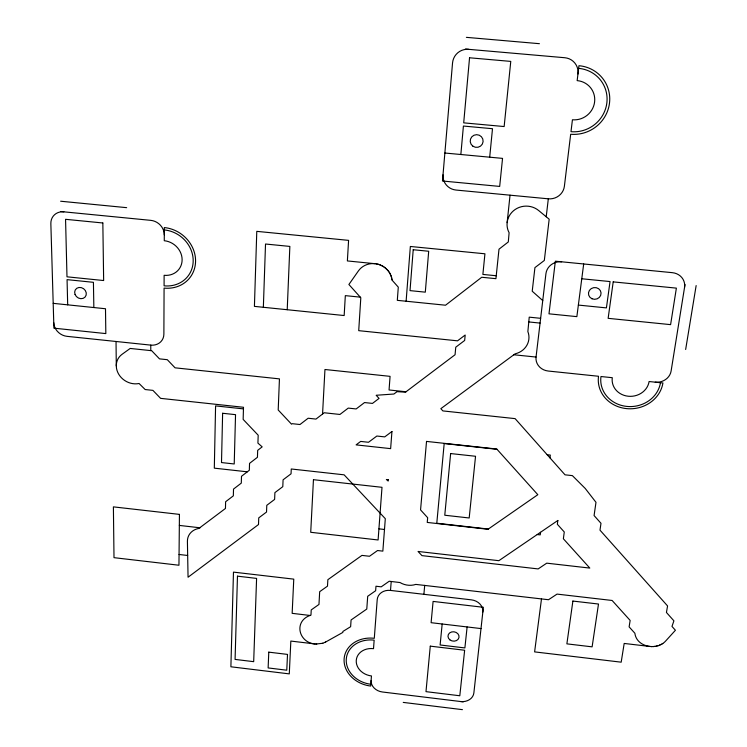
<?xml version="1.0" encoding="UTF-8"?>
<svg xmlns="http://www.w3.org/2000/svg" width="747" height="747" viewBox="0 0 747 747"><rect width="100%" height="100%" fill="white"/><g stroke="black" fill="none" stroke-linecap="round" stroke-linejoin="round"><path stroke-width="1.12" d="M150.773 350.614L150.773 345.123A13.53 11.989 32.7 0 0 163.882 334.152L164.079 288.099A32.429 29.245 36.8 0 0 195.574 260.974A32.429 29.245 36.8 0 0 164.331 227.564L164.275 240.721A18.535 16.705 36.8 0 1 182.119 259.807A18.535 16.705 36.8 0 1 164.125 275.307L164.088 285.83A29.964 27.013 36.8 0 0 193.184 260.768A29.964 27.013 36.8 0 0 164.321 229.917M263.355 307.278L265.521 244.017L289.855 246.417L287.221 309.725M322.555 414.025L324.954 369.504L390.074 376.348L389.056 389.971L406.013 391.764M406.116 301.228L410.346 246.473L484.934 253.793L482.879 274.429L496.232 275.755M370.829 684.261A26.5 22.046 12.7 0 1 346.281 659.05A26.5 22.046 12.7 0 1 374.154 640.151L373.519 648.667A16.387 13.633 12.7 0 0 356.263 660.348A16.387 13.633 12.7 0 0 371.455 675.951L370.699 686.054A28.685 23.867 12.7 0 1 344.124 658.761A28.685 23.867 12.7 0 1 374.294 638.302L377.207 599.673A12.559 10.682 12.3 0 1 390.504 590.419L391.213 581.474M460.852 154.508L463.411 126.047L492.497 128.708L489.696 157.187M423.894 594.313L424.707 585.359M442.168 623.997L440.114 644.978L464.886 647.929L467.118 626.948M507.138 222.643L510.033 195.172M546.216 216.761L548.317 198.814A14.557 14.016 -11.8 0 0 564.387 186.255L570.68 134.245A35.184 34.082 -32.6 0 0 609.505 103.077A35.184 34.082 -32.6 0 0 578.962 65.708L577.16 80.62A20.104 19.478 -32.5 0 1 594.603 101.975A20.104 19.478 -32.5 0 1 572.426 119.781L570.988 131.677A32.504 31.486 -32.6 0 0 606.853 102.89A32.504 31.486 -32.6 0 0 578.645 68.369M660.469 382.707A30.048 27.172 -5.8 0 1 626.742 406.415A30.048 27.172 -5.8 0 1 600.971 376.525L612.288 377.702A18.582 16.808 -5.8 0 0 628.218 396.237A18.582 16.808 -5.8 0 0 649.096 381.53L662.934 382.968A32.523 29.413 -5.8 0 1 626.425 408.6A32.523 29.413 -5.8 0 1 598.524 376.264L548.233 371.035A13.819 12.69 -0.1 0 1 536.047 357.057L545.926 273.729A14.193 13.334 -4.8 0 1 561.641 261.805M540.539 532.275L540.212 534.88L537.214 534.544M549.969 457.874L550.324 455.072L547.178 454.727M583.687 263.971L576.861 316.635L548.989 313.824L555.357 261.189L672.365 272.674A14.473 13.306 -13.8 0 1 684.541 287.436M541.491 598.917L534.609 651.888L621.187 662.178L624.184 643.447L650.142 646.491M685.018 284.476L671.114 371.016A14.053 12.69 -8 0 1 655.24 382.165M685.653 349.493L696.148 285.578M662.766 643.447L662.262 643.774M540.641 318.315L529.231 317.158L527.868 331.575A18.432 17.078 3.2 0 1 515.113 353.835L440.842 408.665L442.878 410.915L515.103 418.628L565.021 474.821L572.379 475.624L585.228 488.454L595.985 502.32L594.08 515.551L600.99 523.311L599.99 530.155L667.566 605.938L666.436 612.475L673.906 620.832L671.983 626.416L675.419 630.263L665.782 640.879C657.136 650.88 636.584 647.322 634.866 633.232L629.114 626.873L630.151 620.43L612.12 600.476L557.038 594.098L548.503 599.729L415.818 584.406A16.948 14.566 11.5 0 1 400.037 582.557L389.224 581.241L381.213 586.843L375.974 586.227L375.638 590.737L367.701 596.283L366.777 609.057L351.081 619.963L350.632 626.696L342.901 631.448L342.836 632.42L325.206 642.261M661.394 644.269L660.862 644.558M325.627 642.047L322.433 643.372M659.937 644.969L659.368 645.221M322.835 643.26L315.822 644.045L290.835 641.066L289.285 673.887L230.888 666.782L233.475 572.118L293.767 579.14L292.152 613.343L310.378 615.5M658.406 645.557L657.808 645.753M656.809 646.015L656.202 646.164M655.175 646.332L654.549 646.435M653.504 646.529L652.869 646.575M651.823 646.575L651.188 646.566M316.298 644.063L316.765 644.101M315.103 643.97C298.445 642.737 293.197 620.673 310.957 615.136L311.238 609.907L318.969 604.444L319.679 591.689L327.485 586.143L327.858 579.7L361.94 555.394L369.494 556.263L377.552 550.53L382.847 551.137L385.312 518.679L344.124 474.831L291.265 468.985L291.05 473.803L283.085 479.826L282.796 486.671L274.896 492.628L274.625 499.416L266.782 505.317L266.53 512.04L258.742 517.876L258.509 524.543L188.057 577.226L187.413 541.351A16.817 14.268 22.1 0 1 198.898 528.409L225.454 508.464L225.613 501.741L233.335 495.849L233.522 489.08L241.29 483.122L241.496 476.287L249.33 470.265L249.545 463.373L257.435 457.295L257.678 450.338L262.169 446.865L257.92 443.111L258.191 435.212L243.148 419.384L243.503 407.283L160.605 398.356L152.902 390.373L145.179 389.542L139.073 383.5A17.816 15.612 31.5 0 1 116.299 366.357L116.317 364.779A17.816 15.612 31.5 0 1 122.078 354.293L130.183 348.447L151.688 350.707L159.494 358.868L167.3 359.69L175.059 367.823L279.443 378.878L278.201 409.991L291.535 424.175L292.18 423.68L299.986 424.52L308.137 418.236L315.972 419.086L324.198 412.764L339.932 414.454L348.251 408.105L356.151 408.945L364.536 402.558L372.473 403.408L379.046 398.412L376.161 395.266L393.921 394.024L397.021 391.671L405.481 392.166L455.063 354.741L455.763 347.196L464.662 340.464L465.185 335.029L457.537 340.828L358.719 330.66L360.81 297.754L348.896 284.495L358.392 270.937A18.46 17.312 20.1 0 1 373.593 263.588C382.623 263.719 391.176 270.937 392.016 280.078L398.291 287.147L397.311 300.341L445.539 305.215L481.722 277.258L495.933 278.668L498.996 249.19L508.305 241.953L509.109 232.719A19.095 18.255 -3.5 0 1 507.045 224.1L507.176 222.317A19.095 18.255 -3.5 0 1 519.258 207.377A19.095 18.255 -3.5 0 1 538.652 210.514L549.176 219.207L544.32 260.46L534.927 267.622L532.219 291.218L542.742 300.555M466.38 37.35L539.427 43.69M465.344 49.041L564.769 57.724A15.201 14.781 -40.1 0 1 577.963 74.009M444.876 153.023L502.544 158.383L499.687 186.414L442.485 181.007L452.542 62.953A14.921 14.837 -78.9 0 1 468.64 49.33M548.317 198.814L456.062 190.055A14.37 13.988 10.3 0 1 443.018 174.826M60.628 201.223L126.663 207.666M60.899 211.541L150.791 220.356A14.025 12.652 39 0 1 164.293 234.885M581.773 278.762L610.056 281.563L606.415 307.895L578.365 305.075M360.259 297.138L345.329 295.635L344.162 315.542L254.419 306.373L256.781 231.355L348.588 240.366L347.374 260.936L375.153 263.71M528.68 321.929L540.072 323.087M53.196 303.347L105.495 308.744L105.831 333.592L53.915 328.166L50.852 223.68A14.09 12.419 41.7 0 1 63.878 211.831M513.572 354.732L536.047 357.057M150.773 345.123L67.043 336.346A13.567 11.793 36 0 1 53.756 322.685M243.457 408.889L215.584 405.892L214.314 468.154L247.313 471.815M497.007 449.292L444.185 443.559L436.79 523.227L488.342 529.035M378.934 528.839L384.49 529.474M179.336 525.421L200.065 527.793M179.056 554.479L187.665 555.479M390.504 590.419L471.404 599.85A12.652 10.747 8.2 0 1 482.833 612.054M481.003 628.582L431.103 622.69L433.101 601.419L483.365 607.292L473.869 692.927A12.307 10.169 8.7 0 1 460.563 701.526M463.271 701.853L382.427 691.993A12.232 10.113 12.1 0 1 371.119 680.452M403.24 702.404L462.43 709.65M376.058 263.84L376.955 263.99M377.833 264.205L378.71 264.438M379.579 264.737L380.428 265.054M381.259 265.428L382.081 265.82M382.866 266.268L383.65 266.735M384.388 267.258L385.116 267.79M385.807 268.378L386.479 268.976M387.105 269.62L387.721 270.274M388.281 270.974L388.823 271.684M389.308 272.422L389.775 273.178M390.186 273.953L390.578 274.747M390.905 275.559L391.213 276.381M391.456 277.212L391.68 278.052M391.839 278.902L391.97 279.752M67.688 304.841L67.062 279.639L93.422 282.319L93.851 307.54M116.037 341.482L116.289 365.862M179.439 514.384L178.953 565.236L114.002 557.664L113.395 506.868L179.439 514.384M222.625 413.268L221.504 462.561L234.222 463.971L235.538 414.66L222.625 413.268M237.471 576.161L235.081 659.414L253.681 661.665L256.594 578.402L237.471 576.161M268.771 652.15L268.136 667.93L286.773 670.199L287.511 654.409L268.771 652.15M313.451 479.695L310.715 532.294L378.103 539.978L382.006 487.315L313.451 479.695M388.272 479.714L388.169 481.059L386.367 479.509L388.272 479.714M391.942 431.505L390.634 448.639L356.086 444.876L360.689 441.421L368.523 442.271L376.862 436.033L384.733 436.883L391.942 431.505M413.212 249.731L410.019 290.62L425.304 292.161L428.694 251.253L413.212 249.731M426.528 441.412L420.561 509.893L427.667 517.708L427.247 522.433L487.987 529.278L537.821 494.701L496.774 449.031L426.528 441.412M469.546 57.78L463.7 122.853L504.15 126.551L510.771 61.403L469.546 57.78M430.281 646.146L425.986 691.647L459.807 695.765L464.643 650.245L430.281 646.146M450.637 453.56L444.773 515.234L469.181 517.979L475.54 456.268L450.637 453.56M557.85 520.472L557.346 524.273L564.274 531.976L563.369 538.764L589.813 568.084L546.739 563.163L538.157 568.925L421.943 555.619L418.04 551.454L498.865 560.689L557.85 520.472M613.203 281.88L608.133 318.334L670.601 324.637L676.38 288.127L613.203 281.88M572.884 601.064L566.88 643.858L592.119 646.846L598.496 604.034L572.884 601.064M102.843 222.98L65.559 219.31L66.987 276.81L103.646 280.536L102.843 222.98M75.064 294.467A6.097 5.35 37.2 0 0 85.065 297.082A6.097 5.35 37.2 0 0 81.33 287.632A6.097 5.35 37.2 0 0 75.064 294.467M449.899 639.862A5.565 4.687 9.1 0 0 458.966 637.574A5.565 4.687 9.1 0 0 451.674 631.943A5.565 4.687 9.1 0 0 449.899 639.862M472.916 146.207A6.462 6.359 2.2 0 0 483.094 141.631A6.462 6.359 2.2 0 0 473.971 135.244A6.462 6.359 2.2 0 0 472.916 146.207M591.997 298.763A6.312 5.873 -7.3 0 0 601.055 292.908A6.312 5.873 -7.3 0 0 591.232 288.613A6.312 5.873 -7.3 0 0 591.997 298.763"/></g></svg>
